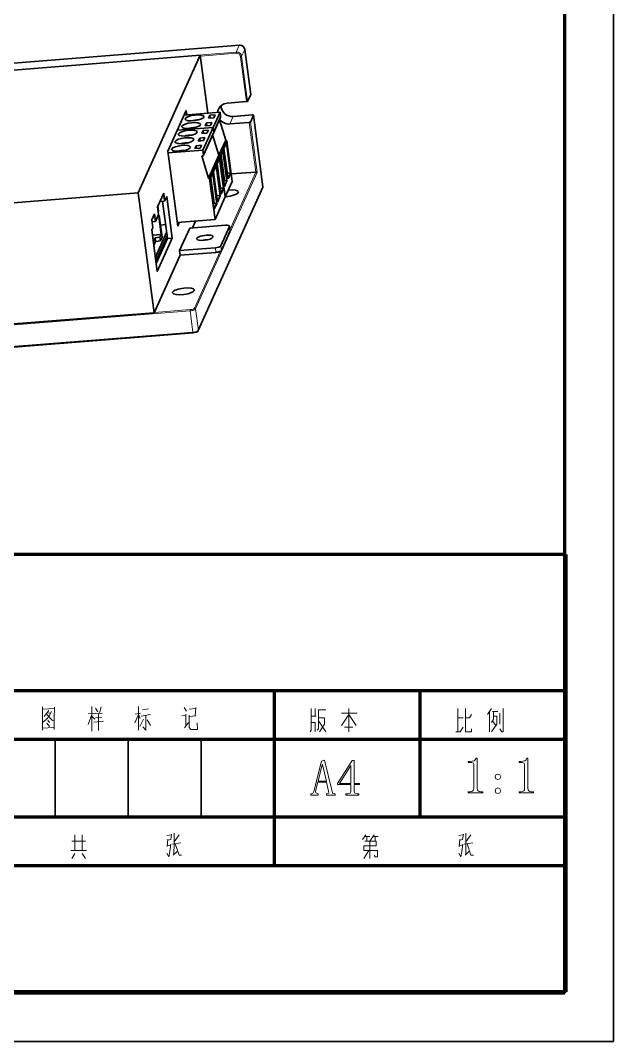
# Model space of a CAD drawing. Extents: x 0 to 297, y 0 to 210.
# Drawn here: x 236 to 297, y 0 to 105 of the extents above; entities that cross this region are included whole.
import ezdxf

# ---------------------------------------------------------------- set-up
doc = ezdxf.new("R2010")
doc.units = 0

msp = doc.modelspace()

# ---------------------------------------------------------------- linework, layer by layer
at = {"color": 7, "lineweight": 35}
for p, q in [((297, 0), (297, 210)), ((185.85, 96.67), (258.54, 102.45)), ((189.19, 96.22), (254.52, 101.42)), ((248.15, 87.27), (182.82, 82.07)), ((249.79, 74.94), (184.46, 69.74)), ((253.79, 72.89), (181.1, 67.1)), ((0, 0), (297, 0))]:
    msp.add_line(p, q, dxfattribs=at)
at = {"color": 7, "lineweight": 70}
for p, q in [((292, 5), (292, 205)), ((292.1, 50.1), (112.1, 50.1)), ((292.1, 50.1), (292.1, 5.1)), ((232.1, 36.1), (292.1, 36.1)), ((232.1, 31.1), (292.1, 31.1)), ((232.1, 23.1), (292.1, 23.1)), ((232.1, 18.1), (292.1, 18.1)), ((25, 5), (292, 5)), ((292.1, 5.1), (112.1, 5.1))]:
    msp.add_line(p, q, dxfattribs=at)
at = {"color": 7, "lineweight": 13}
for p, q in [((258.53, 102.45), (185.84, 96.67)), ((185.52, 95.96), (258.22, 101.74)), ((253.48, 75.14), (180.79, 69.35)), ((181.08, 67.17), (253.77, 72.96))]:
    msp.add_line(p, q, dxfattribs=at)
at = {"color": 7, "lineweight": 13, "ltscale": 0.019398}
for p, q in [((258.22, 101.74), (258.53, 102.45)), ((259.09, 102.01), (258.77, 101.31))]:
    msp.add_line(p, q, dxfattribs=at)
at = {"color": 7, "lineweight": 35, "ltscale": 0.116586}
msp.add_line((259.7, 97.4), (259.09, 102.02), dxfattribs=at)
at = {"color": 7, "lineweight": 13, "ltscale": 0.116586}
for p, q in [((259.7, 97.39), (259.09, 102.01)), ((259.27, 96.65), (258.66, 101.27)), ((258.77, 101.31), (259.38, 96.68))]:
    msp.add_line(p, q, dxfattribs=at)
at = {"color": 7, "lineweight": 35, "ltscale": 0.387968}
msp.add_line((254.52, 101.42), (248.15, 87.27), dxfattribs=at)
at = {"color": 7, "lineweight": 35, "ltscale": 0.150211}
msp.add_line((254.52, 101.42), (255.31, 95.46), dxfattribs=at)
at = {"color": 7, "lineweight": 13, "ltscale": 0.092385}
for p, q in [((258.21, 101.62), (254.53, 101.32)), ((249.8, 74.97), (253.48, 75.26))]:
    msp.add_line(p, q, dxfattribs=at)
at = {"color": 7, "lineweight": 35, "ltscale": 0.049888}
for p, q in [((257.28, 96.49), (259.27, 96.65)), ((259.55, 94.51), (257.57, 94.35)), ((259.9, 95.28), (257.91, 95.12))]:
    msp.add_line(p, q, dxfattribs=at)
at = {"color": 7, "lineweight": 35, "ltscale": 0.019398}
for p, q in [((259.7, 97.39), (259.38, 96.68)), ((259.98, 95.26), (259.67, 94.55))]:
    msp.add_line(p, q, dxfattribs=at)
at = {"color": 7, "lineweight": 35, "ltscale": 0.115547}
msp.add_line((251.18, 91.54), (253.07, 95.75), dxfattribs=at)
at = {"color": 7, "lineweight": 35, "ltscale": 0.09263}
for p, q in [((252.85, 95.27), (256.55, 95.56)), ((252.15, 93.7), (255.85, 94)), ((252.15, 93.7), (255.85, 94))]:
    msp.add_line(p, q, dxfattribs=at)
at = {"color": 7, "lineweight": 35, "ltscale": 0.011699}
msp.add_line((253.07, 95.75), (253.14, 95.29), dxfattribs=at)
at = {"color": 7, "lineweight": 35, "ltscale": 0.042845}
for p, q in [((255.85, 94), (256.55, 95.56)), ((255.91, 93.52), (256.61, 95.09)), ((255.91, 93.49), (256.61, 95.05)), ((256.43, 91.13), (257.13, 92.7)), ((256.46, 91.13), (257.17, 92.69)), ((257.2, 92.67), (256.5, 91.11)), ((257.23, 92.65), (256.53, 91.08)), ((257.24, 92.61), (256.54, 91.05)), ((257.79, 88.43), (257.09, 86.86))]:
    msp.add_line(p, q, dxfattribs=at)
at = {"color": 7, "lineweight": 35, "ltscale": 0.011982}
msp.add_line((256.61, 95.09), (256.55, 95.56), dxfattribs=at)
at = {"color": 7, "lineweight": 35, "ltscale": 0.013603}
for p, q in [((255.16, 94.47), (255.7, 94.51)), ((255.92, 94.98), (255.37, 94.94)), ((255.51, 95.25), (256.06, 95.29)), ((254.81, 93.69), (255.35, 93.73)), ((255.56, 94.2), (255.02, 94.16)), ((254.86, 92.64), (254.32, 92.6)), ((254.46, 92.91), (255, 92.95)), ((255.21, 93.42), (254.67, 93.38)), ((254.51, 91.86), (253.97, 91.82)), ((254.11, 92.12), (254.65, 92.17))]:
    msp.add_line(p, q, dxfattribs=at)
at = {"color": 7, "lineweight": 35, "ltscale": 0.008434}
for p, q in [((255.37, 94.94), (255.51, 95.25)), ((255.7, 94.51), (255.56, 94.2)), ((256.06, 95.29), (255.92, 94.98)), ((254.67, 93.38), (254.81, 93.69)), ((255.02, 94.16), (255.16, 94.47)), ((255.35, 93.73), (255.21, 93.42)), ((254.32, 92.6), (254.46, 92.91)), ((255, 92.95), (254.86, 92.64)), ((253.97, 91.82), (254.11, 92.12)), ((254.65, 92.17), (254.51, 91.86))]:
    msp.add_line(p, q, dxfattribs=at)
at = {"color": 7, "lineweight": 35, "ltscale": 0.007402}
msp.add_line((255.51, 95.25), (255.55, 94.96), dxfattribs=at)
at = {"color": 7, "lineweight": 35, "ltscale": 0.054502}
for p, q in [((256.49, 94.78), (257.13, 92.7)), ((255.79, 93.22), (256.43, 91.13)), ((255.79, 93.22), (256.43, 91.13))]:
    msp.add_line(p, q, dxfattribs=at)
at = {"color": 7, "lineweight": 35, "ltscale": 0.000858596}
msp.add_line((256.61, 95.05), (256.61, 95.09), dxfattribs=at)
at = {"color": 7, "lineweight": 13, "ltscale": 0.021085}
msp.add_line((257.91, 95.12), (257.57, 94.35), dxfattribs=at)
at = {"color": 7, "lineweight": 13, "ltscale": 0.128544}
msp.add_line((260.23, 89.41), (259.55, 94.51), dxfattribs=at)
at = {"color": 7, "lineweight": 13, "ltscale": 0.130935}
msp.add_line((259.67, 94.55), (260.36, 89.36), dxfattribs=at)
at = {"color": 7, "lineweight": 13, "ltscale": 0.18594}
msp.add_line((260.96, 87.88), (259.98, 95.26), dxfattribs=at)
at = {"color": 7, "lineweight": 35, "ltscale": 0.18594}
msp.add_line((260.96, 87.89), (259.99, 95.26), dxfattribs=at)
at = {"color": 7, "lineweight": 35, "ltscale": 0.064268}
for p, q in [((254.79, 91.65), (255.85, 94)), ((254.85, 91.18), (255.91, 93.52)), ((254.85, 91.14), (255.91, 93.49)), ((255.37, 88.79), (256.43, 91.13)), ((255.41, 88.79), (256.46, 91.13)), ((256.5, 91.11), (255.44, 88.77)), ((256.53, 91.08), (255.47, 88.74)), ((256.54, 91.05), (255.48, 88.7)), ((257.09, 86.86), (256.04, 84.52))]:
    msp.add_line(p, q, dxfattribs=at)
at = {"color": 7, "lineweight": 35, "ltscale": 0.007403}
for p, q in [((254.81, 93.69), (254.85, 93.39)), ((255.16, 94.47), (255.2, 94.17)), ((254.46, 92.91), (254.5, 92.61)), ((254.11, 92.12), (254.14, 91.83))]:
    msp.add_line(p, q, dxfattribs=at)
at = {"color": 7, "lineweight": 35, "ltscale": 0.011983}
for p, q in [((255.91, 93.52), (255.85, 94)), ((255.85, 94), (255.91, 93.52)), ((254.79, 91.65), (254.85, 91.18))]:
    msp.add_line(p, q, dxfattribs=at)
at = {"color": 7, "lineweight": 35, "ltscale": 0.000858405}
for p, q in [((255.91, 93.49), (255.91, 93.52)), ((255.91, 93.52), (255.91, 93.49)), ((254.85, 91.18), (254.85, 91.14))]:
    msp.add_line(p, q, dxfattribs=at)
at = {"color": 7, "lineweight": 35, "ltscale": 0.000896398}
for p, q in [((257.17, 92.69), (257.13, 92.7)), ((256.46, 91.13), (256.43, 91.13)), ((256.43, 91.13), (256.46, 91.13)), ((255.37, 88.79), (255.41, 88.79))]:
    msp.add_line(p, q, dxfattribs=at)
at = {"color": 7, "lineweight": 35, "ltscale": 0.000996782}
for p, q in [((257.2, 92.67), (257.17, 92.69)), ((256.5, 91.11), (256.46, 91.13)), ((256.46, 91.13), (256.5, 91.11)), ((255.41, 88.79), (255.44, 88.77))]:
    msp.add_line(p, q, dxfattribs=at)
at = {"color": 7, "lineweight": 35, "ltscale": 0.000991997}
for p, q in [((257.23, 92.65), (257.2, 92.67)), ((256.53, 91.08), (256.5, 91.11)), ((256.5, 91.11), (256.53, 91.08))]:
    msp.add_line(p, q, dxfattribs=at)
at = {"color": 7, "lineweight": 35, "ltscale": 0.000871604}
for p, q in [((257.24, 92.61), (257.23, 92.65)), ((256.54, 91.05), (256.53, 91.08)), ((256.53, 91.08), (256.54, 91.05))]:
    msp.add_line(p, q, dxfattribs=at)
at = {"color": 7, "lineweight": 35, "ltscale": 0.10552}
for p, q in [((257.24, 92.61), (257.79, 88.43)), ((256.54, 91.05), (257.09, 86.86)), ((256.54, 91.05), (257.09, 86.86)), ((255.48, 88.7), (256.04, 84.52))]:
    msp.add_line(p, q, dxfattribs=at)
at = {"color": 7, "lineweight": 35, "ltscale": 0.193712}
msp.add_line((252.2, 83.86), (251.18, 91.54), dxfattribs=at)
at = {"color": 7, "lineweight": 35, "ltscale": 0.090048}
msp.add_line((251.2, 91.37), (254.79, 91.65), dxfattribs=at)
at = {"color": 7, "lineweight": 35, "ltscale": 0.015179}
for p, q in [((256.6, 91.05), (256.85, 91.6)), ((256.95, 91.83), (257.2, 92.38)), ((256.25, 90.26), (256.5, 90.82)), ((255.55, 88.7), (255.8, 89.26)), ((257.62, 89.27), (257.37, 88.72)), ((257.26, 88.49), (257.02, 87.93)), ((256.91, 87.71), (256.66, 87.15)), ((256.21, 86.14), (255.96, 85.59))]:
    msp.add_line(p, q, dxfattribs=at)
at = {"color": 7, "lineweight": 35, "ltscale": 0.078498}
for p, q in [((256.85, 91.6), (257.26, 88.49)), ((257.37, 88.72), (256.95, 91.83)), ((257.2, 92.38), (257.62, 89.27)), ((256.5, 90.82), (256.91, 87.71)), ((257.02, 87.93), (256.6, 91.05)), ((255.8, 89.26), (256.21, 86.14)), ((256.29, 86.32), (255.88, 89.44)), ((256.17, 90.08), (256.58, 86.97)), ((256.66, 87.15), (256.25, 90.26)), ((255.96, 85.59), (255.55, 88.7))]:
    msp.add_line(p, q, dxfattribs=at)
at = {"color": 7, "lineweight": 35, "ltscale": 0.078403}
for p, q in [((257.2, 92.38), (257.61, 89.27)), ((256.5, 90.81), (256.91, 87.71)), ((256.58, 86.97), (256.16, 90.08))]:
    msp.add_line(p, q, dxfattribs=at)
at = {"color": 7, "lineweight": 35, "ltscale": 0.002519}
msp.add_line((254.77, 91.08), (254.67, 91.07), dxfattribs=at)
at = {"color": 7, "lineweight": 35, "ltscale": 0.059679}
msp.add_line((254.67, 91.07), (255.37, 88.79), dxfattribs=at)
at = {"color": 7, "lineweight": 35, "ltscale": 0.000883837}
msp.add_line((254.8, 91.09), (254.77, 91.08), dxfattribs=at)
at = {"color": 7, "lineweight": 35, "ltscale": 0.001046}
msp.add_line((254.84, 91.11), (254.8, 91.09), dxfattribs=at)
at = {"color": 7, "lineweight": 35, "ltscale": 0.000867893}
msp.add_line((254.85, 91.14), (254.84, 91.11), dxfattribs=at)
at = {"color": 7, "lineweight": 35, "ltscale": 0.066024}
for p, q in [((256.66, 91.16), (257, 88.55)), ((255.6, 88.82), (255.95, 86.2))]:
    msp.add_line(p, q, dxfattribs=at)
at = {"color": 7, "lineweight": 13, "ltscale": 0.384595}
msp.add_line((260.36, 89.36), (254.04, 75.33), dxfattribs=at)
at = {"color": 7, "lineweight": 35, "ltscale": 0.017723}
for p, q in [((255.88, 89.44), (256.17, 90.08)), ((256.58, 86.97), (256.29, 86.32))]:
    msp.add_line(p, q, dxfattribs=at)
at = {"color": 7, "lineweight": 35, "ltscale": 0.008333}
for p, q in [((257.29, 89.34), (257.61, 89.27)), ((256.58, 87.77), (256.91, 87.71))]:
    msp.add_line(p, q, dxfattribs=at)
at = {"color": 7, "lineweight": 35, "ltscale": 0.01494}
for p, q in [((257.37, 88.72), (257.61, 89.27)), ((257.01, 87.94), (257.26, 88.49)), ((256.66, 87.16), (256.91, 87.71)), ((255.96, 85.6), (256.2, 86.14))]:
    msp.add_line(p, q, dxfattribs=at)
at = {"color": 7, "lineweight": 13, "ltscale": 0.161526}
msp.add_line((257.58, 83.52), (260.23, 89.41), dxfattribs=at)
at = {"color": 7, "lineweight": 35, "ltscale": 0.000126275}
for p, q in [((257.61, 89.27), (257.62, 89.27)), ((257.26, 88.49), (257.26, 88.49)), ((256.2, 86.14), (256.21, 86.14))]:
    msp.add_line(p, q, dxfattribs=at)
at = {"color": 7, "lineweight": 35, "ltscale": 0.063713}
msp.add_line((260.23, 89.41), (257.69, 89.21), dxfattribs=at)
at = {"color": 7, "lineweight": 35, "ltscale": 0.00099144}
msp.add_line((255.44, 88.77), (255.47, 88.74), dxfattribs=at)
at = {"color": 7, "lineweight": 35, "ltscale": 0.000871709}
msp.add_line((255.47, 88.74), (255.48, 88.7), dxfattribs=at)
at = {"color": 7, "lineweight": 35, "ltscale": 0.001761}
msp.add_line((256.93, 88.55), (257, 88.55), dxfattribs=at)
at = {"color": 7, "lineweight": 35, "ltscale": 0.006586}
for p, q in [((257, 88.55), (257.26, 88.49)), ((255.95, 86.2), (256.2, 86.14))]:
    msp.add_line(p, q, dxfattribs=at)
at = {"color": 7, "lineweight": 35, "ltscale": 0.310896}
msp.add_line((248.15, 87.27), (249.79, 74.94), dxfattribs=at)
at = {"color": 7, "lineweight": 35, "ltscale": 0.037954}
msp.add_line((250.13, 85.84), (250.76, 87.23), dxfattribs=at)
at = {"color": 7, "lineweight": 35, "ltscale": 0.020328}
for p, q in [((250.76, 87.23), (250.86, 86.42)), ((249.8, 85.11), (249.91, 84.31)), ((250.24, 85.04), (250.13, 85.84)), ((249.64, 83.69), (249.53, 84.5))]:
    msp.add_line(p, q, dxfattribs=at)
at = {"color": 7, "lineweight": 35, "ltscale": 0.403993}
msp.add_line((260.96, 87.84), (254.32, 73.1), dxfattribs=at)
at = {"color": 7, "lineweight": 13, "ltscale": 0.403993}
msp.add_line((254.33, 73.15), (260.96, 87.88), dxfattribs=at)
at = {"color": 7, "lineweight": 35, "ltscale": 0.00012629}
for p, q in [((256.91, 87.71), (256.91, 87.71)), ((256.58, 86.97), (256.58, 86.97))]:
    msp.add_line(p, q, dxfattribs=at)
at = {"color": 7, "lineweight": 35, "ltscale": 0.012318}
for p, q in [((250.37, 86.38), (250.86, 86.42)), ((249.88, 82.66), (250.37, 82.7)), ((249.93, 82.28), (250.42, 82.32)), ((251.15, 82.58), (251.64, 82.62))]:
    msp.add_line(p, q, dxfattribs=at)
at = {"color": 7, "lineweight": 35, "ltscale": 0.096514}
msp.add_line((250.64, 86.4), (251.15, 82.58), dxfattribs=at)
at = {"color": 7, "lineweight": 35, "ltscale": 0.012651}
msp.add_line((250.86, 86.42), (251.07, 86.88), dxfattribs=at)
at = {"color": 7, "lineweight": 35, "ltscale": 0.107618}
for p, q in [((251.07, 86.88), (251.64, 82.62)), ((250.1, 79.19), (249.53, 83.46))]:
    msp.add_line(p, q, dxfattribs=at)
at = {"color": 7, "lineweight": 35, "ltscale": 0.001762}
msp.add_line((255.88, 86.21), (255.95, 86.2), dxfattribs=at)
at = {"color": 7, "lineweight": 35, "ltscale": 0.009525}
msp.add_line((256.2, 87.02), (256.58, 86.97), dxfattribs=at)
at = {"color": 7, "lineweight": 35, "ltscale": 0.017483}
msp.add_line((256.29, 86.33), (256.58, 86.97), dxfattribs=at)
at = {"color": 7, "lineweight": 35, "ltscale": 0.016868}
msp.add_line((249.53, 84.5), (249.8, 85.11), dxfattribs=at)
at = {"color": 7, "lineweight": 35, "ltscale": 0.012973}
msp.add_line((250.24, 85.4), (250.17, 85.92), dxfattribs=at)
at = {"color": 7, "lineweight": 35, "ltscale": 0.00209}
msp.add_line((250.2, 85.33), (250.24, 85.4), dxfattribs=at)
at = {"color": 7, "lineweight": 35, "ltscale": 0.008899}
msp.add_line((249.56, 84.28), (249.91, 84.31), dxfattribs=at)
at = {"color": 7, "lineweight": 35, "ltscale": 0.020031}
msp.add_line((249.91, 84.31), (250.24, 85.04), dxfattribs=at)
at = {"color": 7, "lineweight": 35, "ltscale": 0.002767}
msp.add_line((250.26, 84.84), (250.15, 84.83), dxfattribs=at)
at = {"color": 7, "lineweight": 35, "ltscale": 0.002766}
msp.add_line((250.19, 84.92), (250.3, 84.93), dxfattribs=at)
at = {"color": 7, "lineweight": 35, "ltscale": 0.00253}
msp.add_line((250.3, 84.93), (250.26, 84.84), dxfattribs=at)
at = {"color": 7, "lineweight": 35, "ltscale": 0.046635}
msp.add_line((250.26, 84.84), (250.5, 82.99), dxfattribs=at)
at = {"color": 7, "lineweight": 35, "ltscale": 0.0562}
msp.add_line((250.3, 84.93), (250.6, 82.7), dxfattribs=at)
at = {"color": 7, "lineweight": 35, "ltscale": 0.09748}
msp.add_line((256.04, 84.52), (252.15, 84.21), dxfattribs=at)
at = {"color": 7, "lineweight": 35, "ltscale": 0.01019}
msp.add_line((252.36, 84.23), (252.2, 83.86), dxfattribs=at)
at = {"color": 7, "lineweight": 35, "ltscale": 0.019075}
msp.add_line((254.03, 84.36), (253.71, 83.66), dxfattribs=at)
at = {"color": 7, "lineweight": 35, "ltscale": 0.006326}
msp.add_line((249.53, 83.46), (249.64, 83.69), dxfattribs=at)
at = {"color": 7, "lineweight": 35, "ltscale": 0.022571}
msp.add_line((249.6, 82.92), (250.5, 82.99), dxfattribs=at)
at = {"color": 7, "lineweight": 35, "ltscale": 0.070512}
for p, q in [((251.06, 83.21), (249.91, 80.64)), ((251.11, 82.84), (249.96, 80.26))]:
    msp.add_line(p, q, dxfattribs=at)
at = {"color": 7, "lineweight": 35, "ltscale": 0.008011}
msp.add_line((250.5, 82.99), (250.37, 82.7), dxfattribs=at)
at = {"color": 7, "lineweight": 35, "ltscale": 0.013276}
msp.add_line((250.96, 84), (250.43, 83.95), dxfattribs=at)
at = {"color": 7, "lineweight": 35, "ltscale": 0.063256}
msp.add_line((252.39, 81.33), (253.43, 83.64), dxfattribs=at)
at = {"color": 7, "lineweight": 35, "ltscale": 0.092385}
for p, q in [((257.11, 83.94), (253.43, 83.64)), ((256.07, 81.63), (252.39, 81.33)), ((256.13, 81.15), (252.45, 80.86))]:
    msp.add_line(p, q, dxfattribs=at)
at = {"color": 7, "lineweight": 35, "ltscale": 0.054822}
msp.add_line((256.63, 81.82), (257.53, 83.82), dxfattribs=at)
at = {"color": 7, "lineweight": 35, "ltscale": 0.054821}
msp.add_line((257.59, 83.35), (256.7, 81.35), dxfattribs=at)
at = {"color": 7, "lineweight": 13, "ltscale": 0.011958}
for p, q in [((257.59, 83.35), (257.53, 83.82)), ((256.13, 81.15), (256.07, 81.63)), ((256.63, 81.82), (256.7, 81.35))]:
    msp.add_line(p, q, dxfattribs=at)
at = {"color": 7, "lineweight": 35, "ltscale": 0.011958}
for p, q in [((257.54, 83.85), (257.6, 83.37)), ((252.45, 80.86), (252.39, 81.33))]:
    msp.add_line(p, q, dxfattribs=at)
at = {"color": 7, "lineweight": 35, "ltscale": 0.011432}
for p, q in [((249.69, 82.24), (249.88, 82.66)), ((249.74, 81.86), (249.93, 82.28))]:
    msp.add_line(p, q, dxfattribs=at)
at = {"color": 7, "lineweight": 35, "ltscale": 0.009566}
for p, q in [((249.93, 82.28), (249.88, 82.66)), ((250.37, 82.7), (250.42, 82.32))]:
    msp.add_line(p, q, dxfattribs=at)
at = {"color": 7, "lineweight": 35, "ltscale": 0.070479}
msp.add_line((251.15, 82.58), (249.99, 80.01), dxfattribs=at)
at = {"color": 7, "lineweight": 35, "ltscale": 0.093829}
msp.add_line((251.64, 82.62), (250.1, 79.19), dxfattribs=at)
at = {"color": 7, "lineweight": 35, "ltscale": 0.010541}
msp.add_line((250.42, 82.32), (250.6, 82.7), dxfattribs=at)
at = {"color": 7, "lineweight": 35, "ltscale": 0.162356}
msp.add_line((252.45, 80.86), (249.79, 74.94), dxfattribs=at)
at = {"color": 7, "lineweight": 13, "ltscale": 0.159827}
msp.add_line((253.93, 75.42), (256.56, 81.25), dxfattribs=at)
at = {"color": 7, "lineweight": 13, "ltscale": 0.055005}
for p, q in [((253.77, 72.96), (253.48, 75.14)), ((254.04, 75.33), (254.33, 73.15))]:
    msp.add_line(p, q, dxfattribs=at)
at = {"color": 7, "lineweight": 70, "ltscale": 0.45}
msp.add_line((262.1, 36.1), (262.1, 18.1), dxfattribs=at)
at = {"color": 7, "lineweight": 70, "ltscale": 0.325}
msp.add_line((277.1, 36.1), (277.1, 23.1), dxfattribs=at)
at = {"color": 7, "lineweight": 35, "ltscale": 0.2}
for p, q in [((239.6, 31.1), (239.6, 23.1)), ((247.1, 31.1), (247.1, 23.1)), ((254.6, 31.1), (254.6, 23.1))]:
    msp.add_line(p, q, dxfattribs=at)
at = {"color": 7, "lineweight": 35}
for points in [[(259.09, 102.02), (259.04, 102.18), (258.93, 102.32), (258.78, 102.42), (258.61, 102.45), (258.54, 102.45)], [(260.36, 89.36), (260.35, 89.37), (260.31, 89.4), (260.23, 89.41)], [(254.32, 73.1), (254.26, 73.02), (254.14, 72.96), (253.91, 72.9), (253.79, 72.89)]]:
    msp.add_lwpolyline(points, dxfattribs=at)
at = {"color": 7, "lineweight": 13}
for points in [[(238.3, 34.43), (238.3, 33.22), (238.3, 32.01)], [(238.3, 34.39), (238.3, 33.26), (238.3, 32.13)], [(239.54, 34.26), (238.3, 34.18)], [(238.95, 34.06), (238.49, 33.42)], [(238.76, 33.62), (239.32, 33.01)], [(238.79, 33.78), (239.16, 33.82)], [(238.95, 33.42), (239.24, 33.94)], [(239.51, 32.17), (239.51, 33.26), (239.54, 34.39)], [(243.01, 33.7), (243.71, 33.78)], [(243.39, 33.62), (243.01, 32.61)], [(243.39, 34.47), (243.39, 33.22), (243.39, 31.93)], [(243.68, 33.7), (244.43, 33.78)], [(243.76, 34.3), (243.98, 33.9)], [(244.06, 33.74), (244.06, 31.97)], [(244.35, 34.43), (244.17, 33.78)], [(248.17, 33.62), (247.8, 32.77)], [(248.36, 33.78), (247.82, 33.66)], [(248.17, 34.47), (248.17, 33.22), (248.17, 32.01)], [(248.17, 33.62), (248.33, 33.22)], [(248.44, 33.46), (249.41, 33.62)], [(248.58, 34.1), (249.19, 34.22)], [(252.88, 34.34), (253.09, 33.98)], [(253.04, 32.49), (253.04, 33.66)], [(253.39, 34.18), (254.04, 34.26)], [(254.06, 34.34), (254.01, 33.5)], [(265.8, 31.84), (265.91, 32.01), (265.91, 34.26)], [(266.34, 34.26), (266.34, 33.46)], [(266.55, 32.01), (266.66, 32.17), (266.66, 34.1), (267.41, 34.1)], [(269.03, 33.78), (270.64, 33.78)], [(269.03, 32.49), (269.78, 33.62), (270.53, 32.49)], [(269.78, 31.84), (269.78, 34.26)], [(281.01, 31.84), (281.01, 34.26)], [(281.77, 34.26), (281.77, 31.84), (282.41, 31.84), (282.41, 32.17)], [(281.77, 33.3), (282.2, 33.3), (282.41, 33.62)], [(284.03, 33.62), (284.46, 34.26)], [(284.24, 31.84), (284.24, 33.94)], [(284.67, 33.94), (284.67, 33.14), (284.46, 32.81)], [(285.1, 33.94), (284.56, 33.94)], [(285.64, 34.26), (285.64, 31.84), (285.53, 31.84), (285.32, 32.17)], [(285.32, 32.65), (285.32, 33.78)], [(238.38, 32.85), (238.79, 33.22)], [(238.76, 32.73), (239.03, 32.41)], [(238.79, 33.22), (238.95, 33.42)], [(238.84, 33.05), (239.03, 32.81)], [(239.32, 33.01), (239.49, 33.05)], [(243.39, 33.46), (243.68, 33.14)], [(243.57, 32.85), (244.57, 32.93)], [(243.76, 33.3), (244.38, 33.34)], [(248.68, 33.14), (248.31, 32.41)], [(248.93, 32.01), (248.93, 33.5)], [(249.06, 33.09), (249.41, 32.49)], [(253.04, 33.54), (252.64, 33.5)], [(253.31, 32.81), (252.91, 32.25)], [(253.39, 33.58), (253.39, 32.29), (253.55, 32.09)], [(254.06, 33.5), (253.39, 33.42)], [(254.25, 32.09), (254.2, 32.77)], [(266.44, 33.46), (265.91, 33.46)], [(265.91, 32.81), (266.34, 32.81), (266.34, 31.84)], [(266.66, 33.3), (267.3, 33.3), (267.3, 32.65), (266.77, 31.84)], [(267.41, 31.84), (266.66, 32.97)], [(281.01, 33.3), (281.55, 33.3)], [(284.46, 31.84), (284.99, 32.65), (284.99, 33.46), (284.67, 33.46)], [(284.56, 32.97), (284.89, 32.49)], [(238.3, 32.21), (239.43, 32.29)], [(239.51, 32.09), (239.51, 32.17), (239.43, 32.29)], [(248.93, 32.01), (248.6, 32.37)], [(253.55, 32.09), (254.25, 32.09)], [(270.21, 32.33), (269.35, 32.33)], [(280.8, 31.84), (281.23, 31.84), (281.55, 32.33)], [(241.64, 19.65), (241.64, 21.26)], [(242.39, 21.26), (242.39, 19.65)], [(251.54, 21.26), (251.08, 21.18)], [(251.48, 20.78), (251.56, 21.34)], [(251.83, 21.43), (251.83, 20.34), (251.81, 19.29)], [(252.34, 21.26), (251.83, 20.54)], [(271.53, 21.26), (271.21, 20.78)], [(271.96, 21.1), (271.43, 21.1)], [(271.64, 20.62), (271.64, 21.1)], [(271.96, 18.84), (271.96, 20.62), (272.39, 21.26)], [(272.29, 21.1), (272.82, 21.1)], [(272.5, 21.1), (272.5, 20.62)], [(281.54, 21.26), (281.08, 21.18)], [(281.48, 20.78), (281.56, 21.34)], [(281.83, 21.43), (281.83, 20.34), (281.81, 19.29)], [(282.34, 21.26), (281.83, 20.54)], [(241.32, 20.62), (242.72, 20.62)], [(251.51, 20.3), (251.4, 19.53), (251.3, 19.01), (251.08, 19.37)], [(251.19, 20.82), (251.13, 20.05)], [(251.16, 20.14), (251.48, 20.22)], [(251.19, 20.7), (251.51, 20.78)], [(251.65, 20.3), (252.53, 20.42)], [(251.94, 20.34), (252.34, 19.17), (252.59, 19.17)], [(271.43, 20.62), (272.61, 20.62), (272.61, 20.14), (271.32, 20.14), (271.32, 19.65), (272.72, 19.65), (272.72, 19.01), (272.5, 19.01), (272.39, 19.17)], [(281.51, 20.3), (281.4, 19.53), (281.3, 19.01), (281.08, 19.37)], [(281.19, 20.82), (281.13, 20.05)], [(281.16, 20.14), (281.48, 20.22)], [(281.19, 20.7), (281.51, 20.78)], [(281.65, 20.3), (282.53, 20.42)], [(281.94, 20.34), (282.34, 19.17), (282.59, 19.17)], [(242.82, 19.65), (241.21, 19.65)], [(241.32, 18.84), (241.64, 19.33)], [(242.39, 19.33), (242.72, 18.84)], [(251.73, 19.17), (252.13, 19.53)], [(271.32, 18.84), (271.86, 19.65)], [(281.73, 19.17), (282.13, 19.53)]]:
    msp.add_lwpolyline(points, dxfattribs=at)
for points in [[(267.51, 26.66), (266.59, 26.66), (266.4, 25.88), (266.38, 25.72), (266.4, 25.59), (266.59, 25.47), (266.65, 25.47), (266.65, 25.35), (265.89, 25.35), (265.89, 25.47), (265.95, 25.47), (266.1, 25.52), (266.18, 25.7), (266.98, 28.83), (267.28, 28.93), (268.06, 25.7), (268.16, 25.52), (268.31, 25.47), (268.37, 25.47), (268.37, 25.35), (267.49, 25.35), (267.49, 25.47), (267.57, 25.47), (267.72, 25.55), (267.71, 25.76)], [(267.08, 28.48), (267.06, 28.48), (266.63, 26.78), (267.49, 26.78)], [(270.34, 25.74), (270.42, 25.54), (270.64, 25.47), (270.83, 25.47), (270.83, 25.35), (269.48, 25.35), (269.48, 25.47), (269.7, 25.47), (269.94, 25.54), (270.01, 25.74), (270.01, 26.42), (268.64, 26.42), (268.64, 26.52), (270.13, 28.89), (270.34, 28.89), (270.34, 26.54), (270.89, 26.54), (270.89, 26.42), (270.34, 26.42)], [(269.99, 28.38), (268.82, 26.54), (270.01, 26.54), (270.01, 28.38)], [(282.97, 29.13), (282.97, 26.02), (283, 25.87), (283.08, 25.77), (283.2, 25.71), (283.36, 25.69), (283.57, 25.69), (283.57, 25.56), (282.07, 25.56), (282.07, 25.69), (282.26, 25.69), (282.43, 25.71), (282.55, 25.77), (282.62, 25.87), (282.65, 26.02), (282.65, 28.49), (282.6, 28.62), (282.44, 28.68), (282.07, 28.68), (282.07, 28.8), (282.26, 28.8), (282.48, 28.82), (282.66, 28.88), (282.79, 28.98), (282.89, 29.13)], [(288.19, 29.13), (288.19, 26.02), (288.21, 25.87), (288.29, 25.77), (288.41, 25.71), (288.57, 25.69), (288.78, 25.69), (288.78, 25.56), (287.29, 25.56), (287.29, 25.69), (287.47, 25.69), (287.65, 25.71), (287.77, 25.77), (287.84, 25.87), (287.86, 26.02), (287.86, 28.49), (287.81, 28.62), (287.65, 28.68), (287.29, 28.68), (287.29, 28.8), (287.47, 28.8), (287.69, 28.82), (287.87, 28.88), (288, 28.98), (288.1, 29.13)], [(285.4, 27.22), (285.32, 27.02), (285.12, 26.94), (284.91, 27.02), (284.83, 27.22), (284.91, 27.43), (285.12, 27.51), (285.32, 27.43)], [(285.4, 25.79), (285.32, 25.59), (285.12, 25.5), (284.91, 25.59), (284.83, 25.79), (284.91, 25.99), (285.12, 26.08), (285.32, 25.99)]]:
    msp.add_lwpolyline(points, close=True, dxfattribs=at)
at = {"color": 7, "lineweight": 35}
for centre, radius, start, end in [((254.34, 91.96), 2.81, 89.6362, 105.6124), ((253.99, 91.18), 2.81, 89.6362, 105.6124), ((253.29, 89.62), 2.81, 89.6362, 105.6124), ((253.64, 90.4), 2.81, 89.6362, 105.6124), ((252.94, 88.83), 2.81, 89.6362, 105.6124), ((260.86, 87.88), 0.101, 335.9295, 7.2369)]:
    msp.add_arc(centre, radius, start, end, dxfattribs=at)
at = {"color": 7, "lineweight": 13}
for centre in [(254.33, 92.05), (253.98, 91.27), (253.27, 89.71), (253.63, 90.49), (252.92, 88.93)]:
    msp.add_arc(centre, 2.71, 89.7569, 105.4125, dxfattribs=at)
for centre, major_axis, ratio, start_param, end_param in [((258.6, 101.97), (-0.456, 0.205), 0.941374, 3.669757, 5.240554), ((258.55, 102.35), (0.0079, -0.0997), 0.170014, 3.141557, 3.441778), ((258.99, 102.01), (-0.0991, -0.0132), 0.291392, 2.962917, 3.141638), ((258.23, 101.65), (0.0079, -0.0997), 0.170014, 3.441778, 5.012574), ((258.26, 101.24), (-0.365, 0.164), 0.941374, 3.669757, 5.240554), ((258.28, 101.27), (0.456, -0.205), 0.941374, 0.528165, 2.098961), ((258.67, 101.3), (-0.0991, -0.0132), 0.291392, 1.39212, 2.962917), ((260.87, 87.88), (-0.0991, -0.0132), 0.291392, 2.962917, 3.141638), ((260.87, 87.88), (-0.0912, 0.041), 0.941374, 3.141633, 3.669757), ((253.54, 75.39), (0.397, 0.053), 0.291392, 4.533713, 6.104509), ((253.55, 75.29), (-0.496, -0.066), 0.291392, 1.39212, 2.962917), ((253.5, 75.17), (-0.0079, 0.0997), 0.170014, 0.300185, 1.870981), ((253.94, 75.32), (-0.0912, 0.041), 0.941374, 3.669757, 5.240554), ((253.84, 73.11), (0.496, 0.066), 0.291392, 4.533713, 6.104509), ((253.79, 72.99), (-0.0079, 0.0997), 0.170014, 1.870981, 3.141557), ((254.23, 73.14), (-0.0912, 0.041), 0.941374, 3.141633, 3.669757)]:
    msp.add_ellipse(centre, major_axis=major_axis, ratio=ratio, start_param=start_param, end_param=end_param, dxfattribs=at)
at = {"color": 7, "lineweight": 35}
for centre, major_axis, ratio, start_param, end_param in [((259.29, 96.68), (-0.0991, -0.0132), 0.291392, 1.39212, 2.962917), ((259.6, 97.38), (-0.0991, -0.0132), 0.291392, 2.962917, 3.141638), ((257.42, 95.42), (1.03, -0.46), 0.941374, 3.141566, 3.473859), ((257.42, 95.42), (1.03, -0.46), 0.941374, 2.098961, 3.141566), ((257.77, 96.19), (1.03, -0.46), 0.941374, 3.550904, 5.240554), ((253.59, 94.19), (-0.966, -0.128), 0.291392, 3.141627, 6.104509), ((253.94, 94.98), (-0.966, -0.128), 0.291392, 6.104509, 6.28322), ((253.94, 94.98), (-0.966, -0.128), 0.291392, 3.141627, 6.104509), ((253.94, 94.98), (-0.966, -0.128), 0.291392, 0.000035, 3.141627), ((257.42, 95.42), (1.03, -0.46), 0.941374, 4.160606, 5.240554), ((259.57, 94.54), (0.0991, 0.0132), 0.291392, 4.533713, 6.104509), ((259.89, 95.25), (0.0991, 0.0132), 0.291392, 0.000045, 1.39212), ((259.89, 95.25), (0.0991, 0.0132), 0.291392, 6.104509, 6.283231), ((253.24, 93.41), (-0.966, -0.128), 0.291392, 0.000035, 3.141627), ((253.24, 93.41), (-0.966, -0.128), 0.291392, 3.141627, 6.104509), ((253.59, 94.19), (-0.966, -0.128), 0.291392, 0.000035, 3.141627), ((253.59, 94.19), (-0.966, -0.128), 0.291392, 6.104509, 6.28322), ((252.89, 92.63), (-0.966, -0.128), 0.291392, 0.000035, 3.141627), ((252.89, 92.63), (-0.966, -0.128), 0.291392, 6.104509, 6.28322), ((252.89, 92.63), (-0.966, -0.128), 0.291392, 3.141627, 6.104509), ((253.24, 93.41), (-0.966, -0.128), 0.291392, 6.104509, 6.28322), ((252.54, 91.85), (-0.966, -0.128), 0.291392, 0.000035, 3.141627), ((252.54, 91.85), (-0.966, -0.128), 0.291392, 6.104509, 6.28322), ((252.54, 91.85), (-0.966, -0.128), 0.291392, 3.141627, 6.104509), ((257.32, 87.22), (1.12, 0.15), 0.291392, 4.463943, 6.28322), ((257.32, 87.22), (1.12, 0.15), 0.291392, 0.000035, 1.461529), ((257.04, 83.78), (0.496, 0.066), 0.291392, 0.000045, 1.39212), ((257.04, 83.78), (0.496, 0.066), 0.291392, 6.104509, 6.283231), ((257.1, 83.31), (-0.496, -0.066), 0.291392, 2.962917, 3.141638), ((254.99, 82.65), (-0.843, -0.112), 0.291392, 3.141627, 6.28322), ((254.99, 82.65), (-0.843, -0.112), 0.291392, 0.000035, 2.962917), ((255.06, 82.18), (0.843, 0.112), 0.291392, 1.306229, 1.835171), ((254.99, 82.65), (-0.843, -0.112), 0.291392, 2.962917, 3.141627), ((256.14, 81.78), (0.496, 0.066), 0.291392, 4.533713, 6.104509), ((256.2, 81.31), (-0.496, -0.066), 0.291392, 1.39212, 2.962917), ((252.79, 77.14), (-1.12, -0.15), 0.291392, 6.104509, 6.28322), ((252.79, 77.14), (-1.12, -0.15), 0.291392, 0.000035, 3.141627), ((252.79, 77.14), (-1.12, -0.15), 0.291392, 3.141627, 6.104509)]:
    msp.add_ellipse(centre, major_axis=major_axis, ratio=ratio, start_param=start_param, end_param=end_param, dxfattribs=at)

doc.saveas('drawing.dxf')
